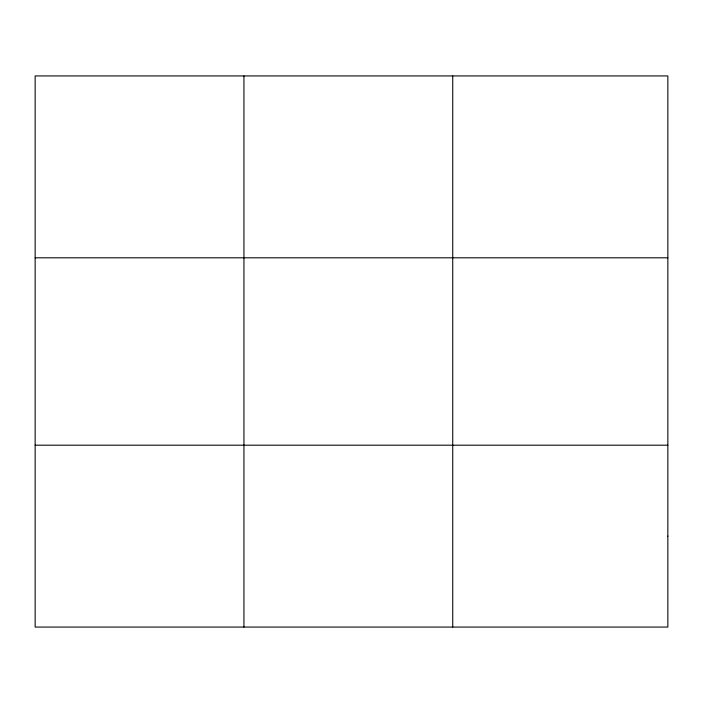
<?xml version="1.0" encoding="UTF-8"?>
<svg xmlns="http://www.w3.org/2000/svg" width="703" height="703" viewBox="0 0 703 703"><rect width="100%" height="100%" fill="white"/><g stroke="black" fill="none" stroke-linecap="round" stroke-linejoin="round"><path stroke-width="1.05" d="M243.941 627.067L243.941 75.933M452.732 627.067L452.732 75.933M35.15 257.808L667.85 257.808M35.15 445.192L667.85 445.192M667.85 536.125L667.85 627.067L35.15 627.067L35.15 75.933L667.85 75.933L667.85 536.125"/></g></svg>
